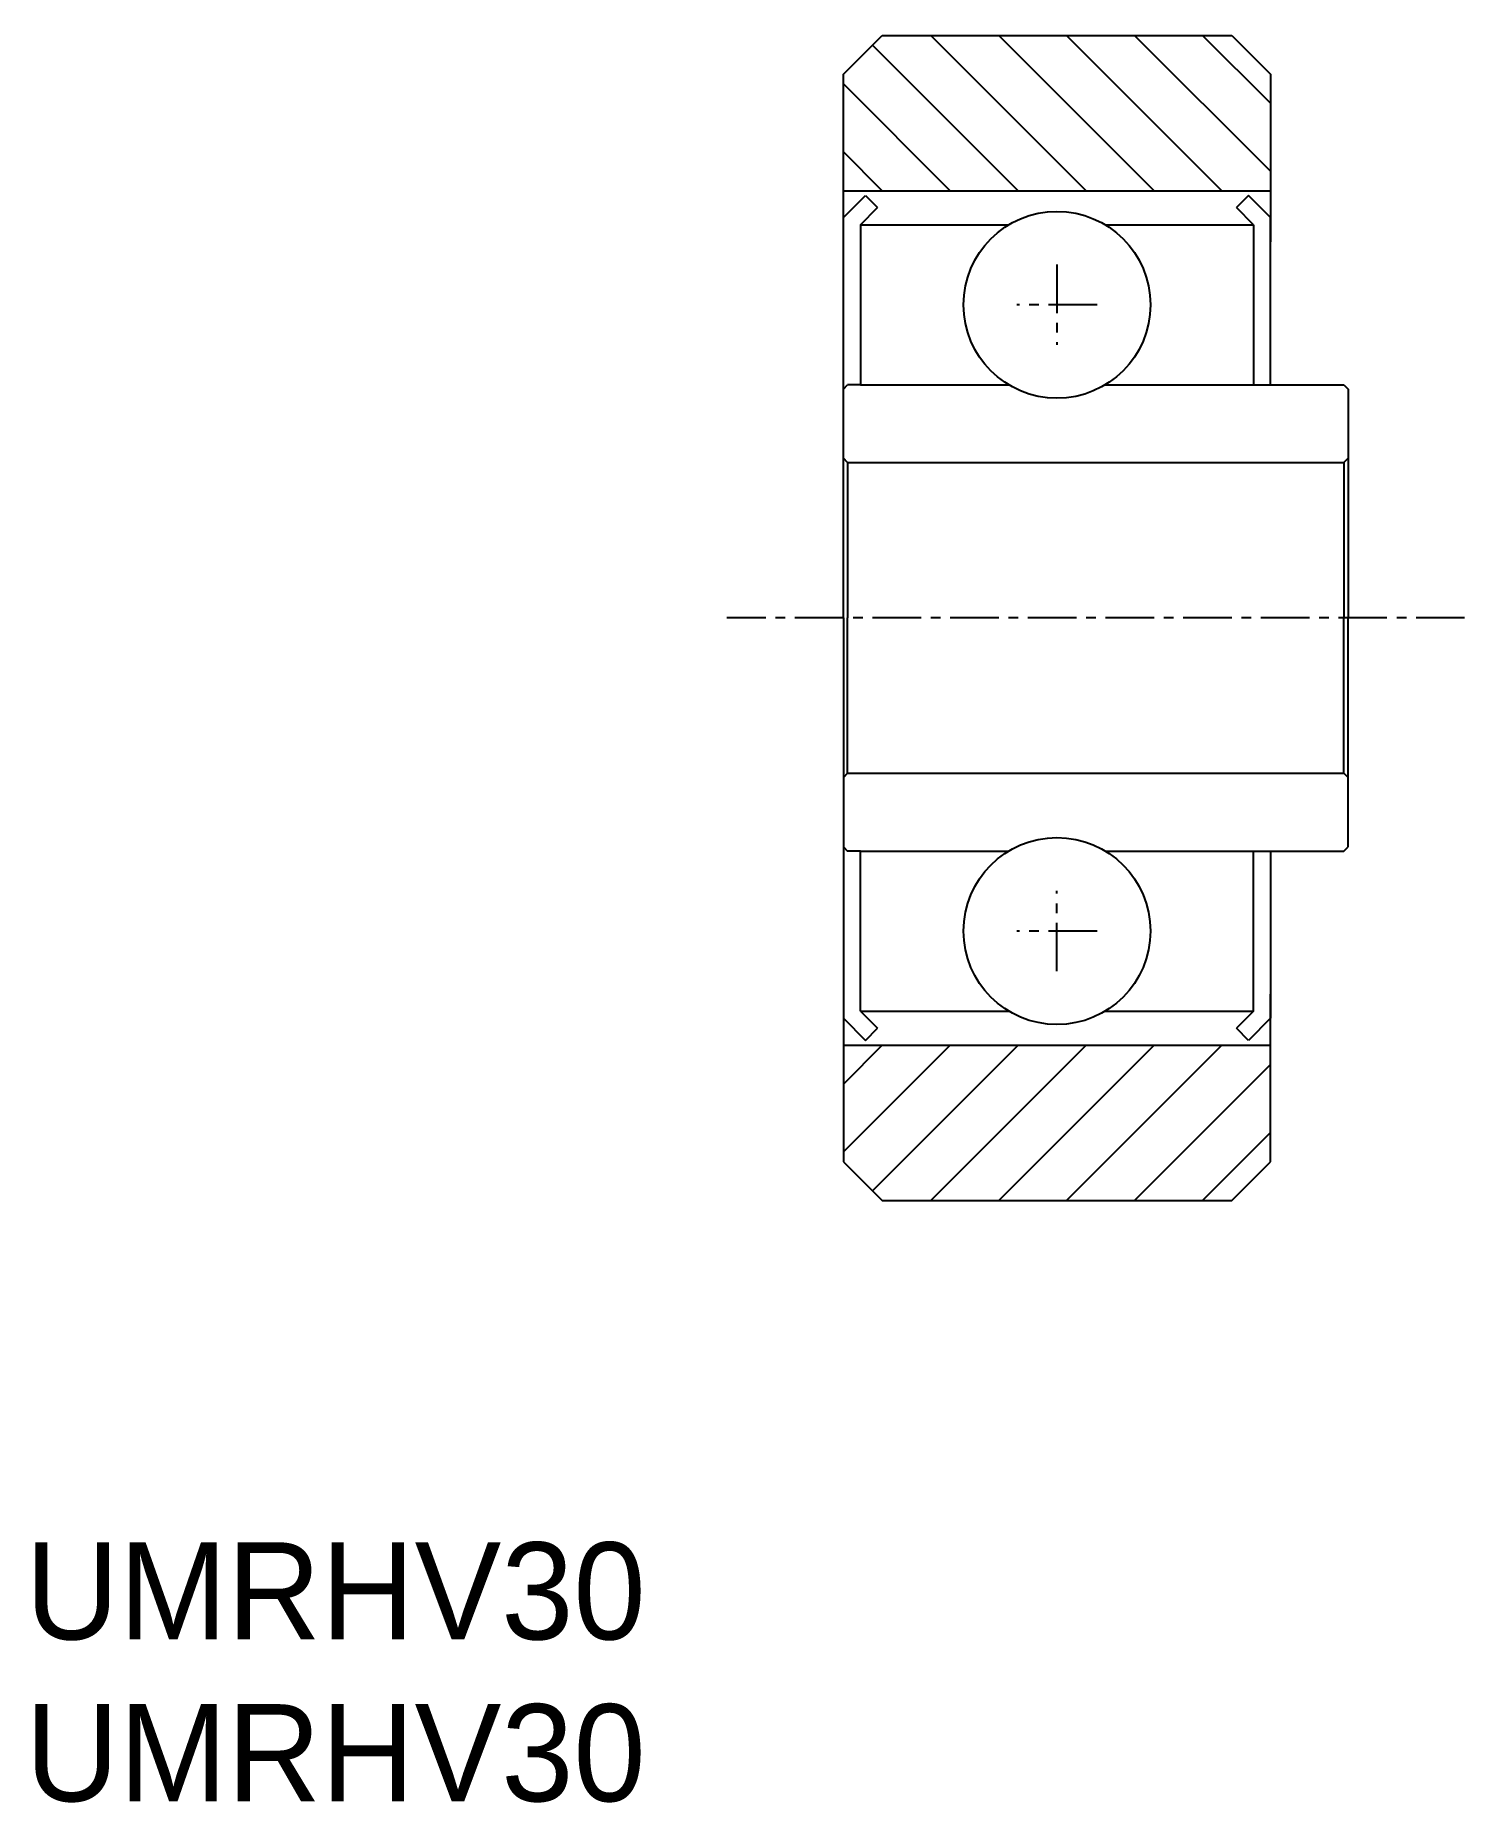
# Model space of a CAD drawing. Extents: x -19.9 to 16.9, y 12.9 to 58.4.
import ezdxf

# ---------------------------------------------------------------- set-up
doc = ezdxf.new("R2010")
doc.units = 0
doc.linetypes.add('CENTER', pattern=[2, 1.25, -0.25, 0.25, -0.25])
doc.layers.get('0').update_dxf_attribs({"linetype": 'CONTINUOUS'})
doc.layers.add('CENTER', color=1, linetype='CENTER')

# ---------------------------------------------------------------- blocks, each defined once
blk = doc.blocks.new('*U2')
for p in [(-20.16, 17.144), (-20.16, 12.978)]:
    blk.add_text('UMRHV30', height=2.5).set_placement(p)

msp = doc.modelspace()

# ---------------------------------------------------------------- linework, layer by layer
at = {"color": 7, "linetype": 'CONTINUOUS'}
for p, q in [((0.909, 57.443), (1.909, 58.443)), ((1.909, 58.443), (10.909, 58.443)), ((10.909, 58.443), (11.909, 57.443)), ((0.909, 53.125), (0.909, 57.443)), ((11.909, 57.443), (11.909, 53.125)), ((0.909, 54.443), (11.909, 54.443)), ((0.909, 53.75), (1.478, 54.319)), ((1.478, 54.319), (1.789, 54.008)), ((11.34, 54.319), (11.029, 54.008)), ((11.909, 53.75), (11.34, 54.319)), ((0.909, 49.443), (0.909, 53.75)), ((1.349, 53.568), (1.789, 54.008)), ((11.469, 53.568), (11.029, 54.008)), ((11.909, 49.443), (11.909, 53.75)), ((1.349, 53.568), (5.17, 53.568)), ((1.349, 53.568), (1.349, 49.443)), ((7.649, 53.568), (11.469, 53.568)), ((11.469, 53.568), (11.469, 49.443)), ((0.909, 49.333), (0.909, 49.443)), ((0.909, 49.333), (1.019, 49.443)), ((0.909, 43.443), (0.909, 49.333)), ((1.349, 49.443), (1.019, 49.443)), ((1.349, 49.443), (5.17, 49.443)), ((7.649, 49.443), (11.469, 49.443)), ((11.469, 49.443), (11.909, 49.443)), ((11.909, 49.443), (13.799, 49.443)), ((13.799, 49.443), (13.909, 49.333)), ((13.909, 49.333), (13.909, 47.443)), ((1.019, 47.443), (0.909, 47.553)), ((1.019, 47.443), (13.799, 47.443)), ((1.019, 47.443), (1.019, 43.443)), ((13.799, 47.443), (13.909, 47.553)), ((13.799, 47.443), (13.799, 43.443)), ((13.909, 47.443), (13.909, 43.443)), ((0.909, 43.443), (0.909, 37.553)), ((1.019, 39.443), (1.019, 43.443)), ((13.799, 39.443), (13.799, 43.443)), ((13.909, 39.443), (13.909, 43.443)), ((1.019, 39.443), (0.909, 39.333)), ((1.019, 39.443), (13.799, 39.443)), ((13.799, 39.443), (13.909, 39.333)), ((13.909, 37.553), (13.909, 39.443)), ((0.909, 37.553), (1.019, 37.443)), ((0.909, 37.553), (0.909, 37.443)), ((0.909, 37.443), (0.909, 33.136)), ((1.349, 37.443), (1.019, 37.443)), ((1.349, 33.318), (1.349, 37.443)), ((1.349, 37.443), (5.17, 37.443)), ((7.649, 37.443), (11.469, 37.443)), ((11.469, 33.318), (11.469, 37.443)), ((11.469, 37.443), (11.909, 37.443)), ((11.909, 37.443), (11.909, 33.136)), ((11.909, 37.443), (13.799, 37.443)), ((13.799, 37.443), (13.909, 37.553)), ((0.909, 33.761), (0.909, 29.443)), ((11.909, 29.443), (11.909, 33.761)), ((1.349, 33.318), (1.789, 32.878)), ((1.349, 33.318), (5.17, 33.318)), ((7.649, 33.318), (11.469, 33.318)), ((11.469, 33.318), (11.029, 32.878)), ((0.909, 33.136), (1.478, 32.567)), ((1.478, 32.567), (1.789, 32.878)), ((11.34, 32.567), (11.029, 32.878)), ((11.909, 33.136), (11.34, 32.567)), ((0.909, 32.443), (11.909, 32.443)), ((0.909, 29.443), (1.909, 28.443)), ((10.909, 28.443), (11.909, 29.443)), ((1.909, 28.443), (10.909, 28.443))]:
    msp.add_line(p, q, dxfattribs=at)
at = {"color": 3, "linetype": 'CONTINUOUS'}
for p, q in [((7.159, 54.443), (3.159, 58.443)), ((8.909, 54.443), (4.909, 58.443)), ((10.659, 54.443), (6.659, 58.443)), ((11.909, 54.943), (8.409, 58.443)), ((11.909, 56.693), (10.159, 58.443)), ((5.409, 54.443), (1.659, 58.193)), ((3.659, 54.443), (0.909, 57.193)), ((1.909, 54.443), (0.909, 55.443)), ((3.659, 32.443), (0.909, 29.694)), ((1.909, 32.443), (0.909, 31.444)), ((5.409, 32.443), (1.659, 28.694)), ((7.159, 32.443), (3.159, 28.443)), ((8.909, 32.443), (4.909, 28.443)), ((10.659, 32.443), (6.659, 28.443)), ((11.909, 31.943), (8.409, 28.443)), ((11.909, 30.193), (10.159, 28.443))]:
    msp.add_line(p, q, dxfattribs=at)
at = {"color": 7, "linetype": 'CONTINUOUS'}
for centre in [(6.409, 51.506), (6.409, 35.381)]:
    msp.add_circle(centre, 2.406, dxfattribs=at)
at = {"layer": 'CENTER', "color": 1, "linetype": 'CENTER'}
for p, q in [((6.409, 52.54), (6.409, 50.471)), ((7.444, 51.506), (5.375, 51.506)), ((16.909, 43.443), (-2.091, 43.443)), ((6.409, 34.346), (6.409, 36.415)), ((7.444, 35.381), (5.375, 35.381))]:
    msp.add_line(p, q, dxfattribs=at)

# ---------------------------------------------------------------- block references
at = {"color": 7, "linetype": 'CONTINUOUS'}
msp.add_blockref('*U2', (0, 0), dxfattribs=at)

doc.saveas('drawing.dxf')
